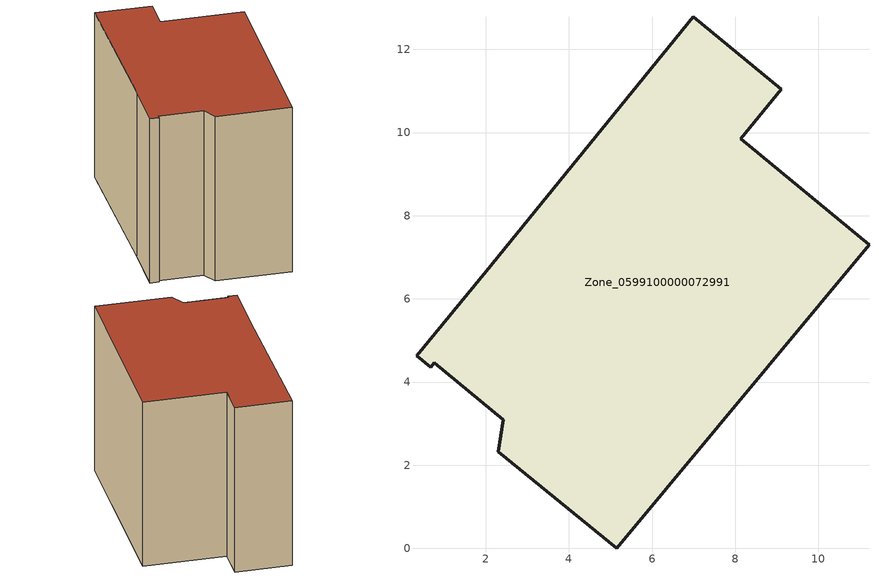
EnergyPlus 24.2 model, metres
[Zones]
Zone_0599100000072991
 floor ground (C_G): 2.02,6.66 6.99,12.79 9.11,11.04 8.13,9.85 11.22,7.3 5.15,0 2.3,2.33 2.42,3.09 0.76,4.46 0.68,4.35 0.34,4.64 z0
 wall outside (C_F): 8.13,9.85 9.11,11.04 6.99,12.79 2.02,6.66 0.34,4.64 0.68,4.35 0.76,4.46 2.42,3.09 2.3,2.33 5.15,0 11.22,7.3 8.13,9.85 z0:8.67
 roof outside (C_R): 0.34,4.64 0.68,4.35 0.76,4.46 2.42,3.09 2.3,2.33 5.15,0 11.22,7.3 8.13,9.85 9.11,11.04 6.99,12.79 2.02,6.66 z8.67
[BUILDING]
Pand.0599100000072991: North Axis=0; Terrain=City; Loads Convergence Tolerance Value=0.04; Temperature Convergence Tolerance Value=0.4; Solar Distribution=FullExterior; Maximum Number of Warmup Days=25; Minimum Number of Warmup Days=1
[Site:Location]
Rotterdam.The.Hague.AP_ZH_NLD Design_Conditions: Latitude=51.96; Longitude=4.45; Time Zone=1; Elevation=-4.5
[SITE:GROUNDTEMPERATURE:BUILDINGSURFACE]
18, 18, 18, 18, 18, 18, 18, 18, 18, 18, 18, 18
[MATERIAL] Thermal Absorptance=0.9; Solar Absorptance=0.7; Visible Absorptance=0.7
Name | Roughness | Thickness | Conductivity | Density | Specific Heat
G.TC.1946-1964 | MediumSmooth | 0.15 | 1 | 540 | 1210
F.TC.1946-1964 | Rough | 0.3 | 0.857143 | 1920 | 840
R.TC.1946-1964 | MediumRough | 0.2 | 0.235294 | 1500 | 1000
[CONSTRUCTION]
C_G: G.TC.1946-1964
C_F: F.TC.1946-1964
C_R: R.TC.1946-1964
[ZONE]
Zone_0599100000072991: Type=1; Multiplier=1; Ceiling Height=Autocalculate; Volume=Autocalculate; Floor Area=autocalculate; Part of Total Floor Area=Yes
[ZONEINFILTRATION:DESIGNFLOWRATE]
Infil_Zone_0599100000072991: Zone or ZoneList or Space or SpaceList=Zone_0599100000072991; Schedule=AlwaysOn; Design Flow Rate Calculation Method=Flow/Area; Flow Rate per Floor Area=0.003; Constant Term Coefficient=1; Temperature Term Coefficient=0; Velocity Term Coefficient=0; Velocity Squared Term Coefficient=0
[HVACTEMPLATE:ZONE:IDEALLOADSAIRSYSTEM]
Zone_0599100000072991: Maximum Heating Supply Air Temperature=50; Minimum Cooling Supply Air Temperature=13; Maximum Heating Supply Air Humidity Ratio=0.0156; Minimum Cooling Supply Air Humidity Ratio=0.0077; Heating Limit=NoLimit; Cooling Limit=NoLimit; Dehumidification Control Type=ConstantSensibleHeatRatio; Cooling Sensible Heat Ratio=0.7; Dehumidification Setpoint=60; Humidification Control Type=None; Humidification Setpoint=30; Outdoor Air Method=None; Outdoor Air Flow Rate per Person=0.00944; Outdoor Air Flow Rate per Zone Floor Area=0; Outdoor Air Flow Rate per Zone=0; Demand Controlled Ventilation Type=None; Outdoor Air Economizer Type=NoEconomizer; Heat Recovery Type=None; Sensible Heat Recovery Effectiveness=0.7; Latent Heat Recovery Effectiveness=0.65
[ZONECONTROL:THERMOSTAT]
ThermostatControl_Zone_0599100000072991: Zone or ZoneList=Zone_0599100000072991; Control Type Schedule=DualSetpointControlType; Control 1=Thermostat_Zone_0599100000072991; Temperature Difference Between Cutout And Setpoint=0
[THERMOSTATSETPOINT:DUALSETPOINT]
Thermostat_Zone_0599100000072991: Heating Setpoint Temperature Schedule=HeatingSetpoint_Zone_0599100000072991; Cooling Setpoint Temperature Schedule=CoolingSetpoint_Zone_0599100000072991
[SCHEDULE:COMPACT]
HeatingSetpoint_Zone_0599100000072991: Through: 12/31, For: AllDays, Until: 24:00, 21
CoolingSetpoint_Zone_0599100000072991: Through: 12/31, For: AllDays, Until: 24:00, 24
DualSetpointControlType: Through: 12/31, For: AllDays, Until: 24:00, 4
AlwaysOn: Through: 12/31, For: AllDays, Until: 24:00, 1
